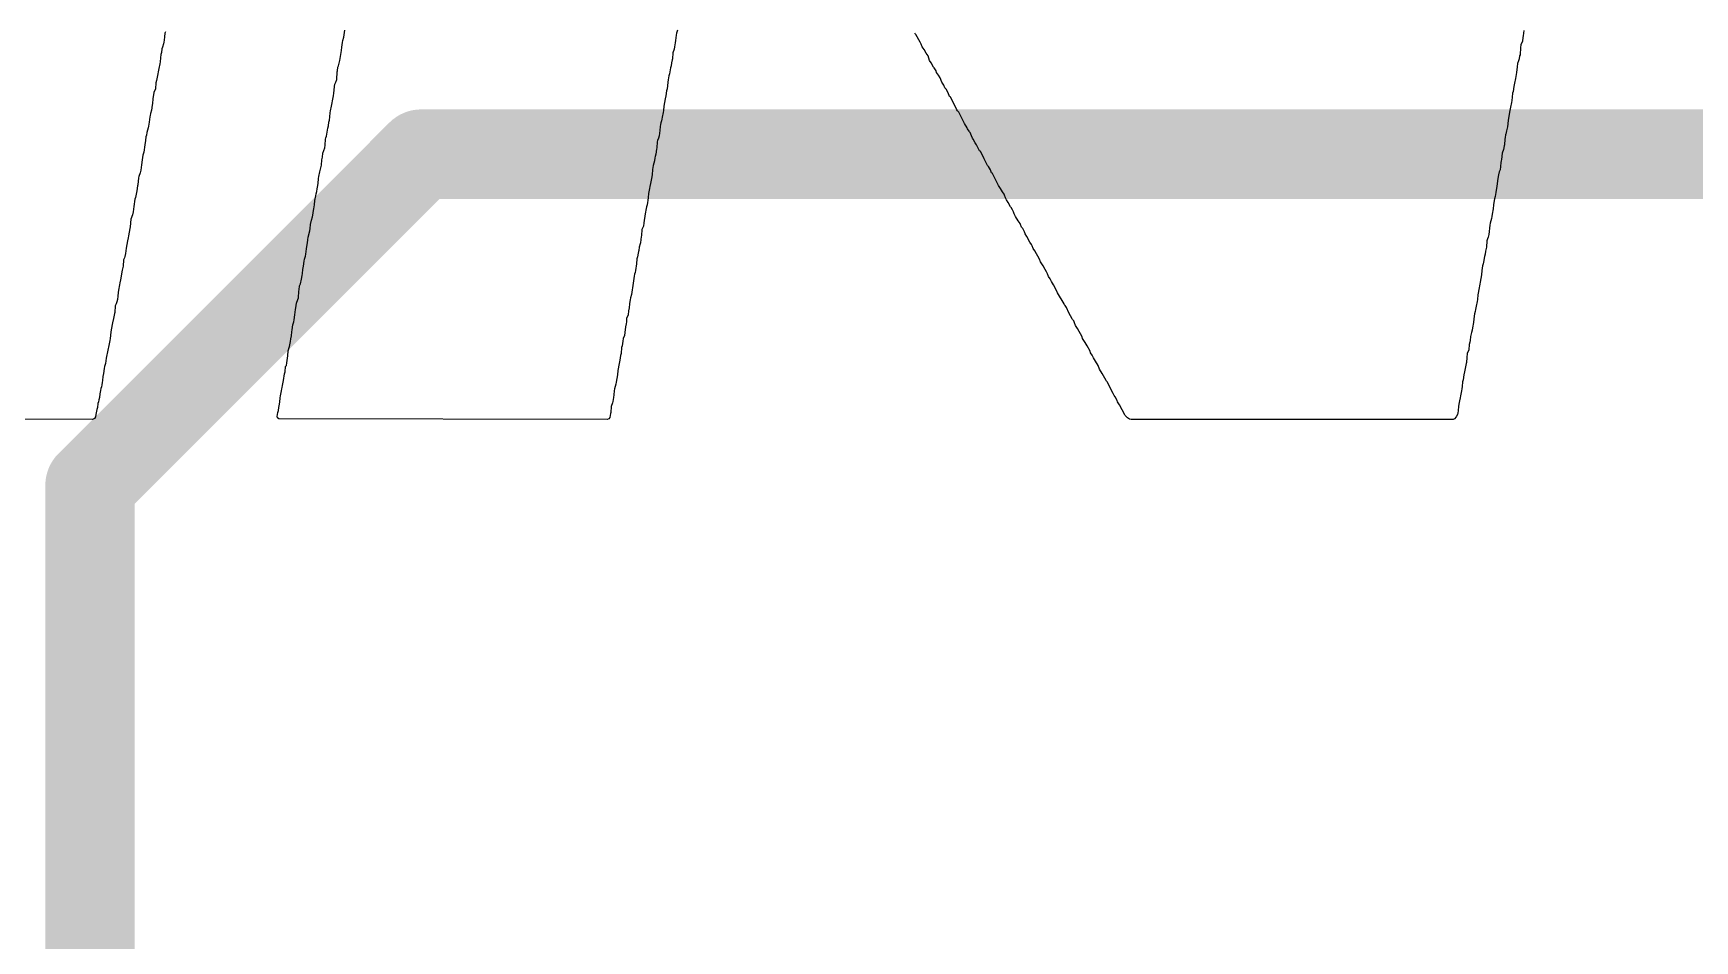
# Model space of a CAD drawing. Header units: inches. Extents: x 29 to 267, y 155 to 337.
# Drawn here: x 89.9 to 96.98, y 250.75 to 254.62 of the extents above; entities that cross this region are included whole.
import ezdxf

# ---------------------------------------------------------------- set-up
doc = ezdxf.new("R2010")
doc.units = ezdxf.units.IN
for name, color, linetype in [('Board Outline', 216, 'Continuous'), ('Top Layer', 1, 'Continuous'), ('Top Overlay', 2, 'Continuous')]:
    doc.layers.add(name, color=color, linetype=linetype)

msp = doc.modelspace()

# ---------------------------------------------------------------- linework, layer by layer
at = {"layer": 'Board Outline'}
msp.add_lwpolyline([(55.1445, 191.4906, 0.254, 0.254, -2.452185), (125.1447, 191.4906, 0.254, 0.254, 0)], format="xyseb", dxfattribs=at)
at = {"layer": 'Top Layer'}
for points in [[(90.1446, 252.6917, 0.381, 0.381, 0), (91.5544, 254.1016, 0.381, 0.381, 0)], [(91.5544, 254.1016, 0.381, 0.381, 0), (105.3657, 254.1016, 0.381, 0.381, 0)], [(90.1446, 244.7331, 0.381, 0.381, 0), (90.1446, 252.6917, 0.381, 0.381, 0)]]:
    msp.add_lwpolyline(points, format="xyseb", dxfattribs=at)
for points in [[(91.4592, 254.1016, 0.1905, 0.1905, 1), (91.6497, 254.1016, 0.1905, 0.1905, 1)], [(91.4592, 254.1016, 0.1905, 0.1905, 1), (91.6497, 254.1016, 0.1905, 0.1905, 1)], [(90.0493, 252.6917, 0.1905, 0.1905, 1), (90.2398, 252.6917, 0.1905, 0.1905, 1)], [(90.0493, 252.6917, 0.1905, 0.1905, 1), (90.2398, 252.6917, 0.1905, 0.1905, 1)]]:
    msp.add_lwpolyline(points, format="xyseb", close=True, dxfattribs=at)
at = {"layer": 'Top Overlay'}
for p, q in [((90.4585, 254.5785), (90.4568, 254.5717)), ((90.4602, 254.587), (90.4585, 254.5785)), ((90.4619, 254.6007), (90.4602, 254.587)), ((90.4636, 254.616), (90.4619, 254.6007)), ((90.4653, 254.6228), (90.4636, 254.616)), ((91.2165, 254.5564), (91.2199, 254.5768)), ((91.2199, 254.5768), (91.2216, 254.5853)), ((91.2216, 254.5853), (91.225, 254.599)), ((91.225, 254.599), (91.2301, 254.6296)), ((92.6355, 254.5751), (92.6338, 254.5581)), ((92.6372, 254.5853), (92.6355, 254.5751)), ((92.6406, 254.6075), (92.6372, 254.5853)), ((92.6423, 254.616), (92.6406, 254.6075)), ((92.6457, 254.6296), (92.6423, 254.616)), ((93.6584, 254.6134), (93.6567, 254.6168)), ((93.6609, 254.6109), (93.6584, 254.6134)), ((93.6796, 254.5785), (93.6609, 254.6109)), ((93.6831, 254.57), (93.6796, 254.5785)), ((96.2441, 254.5828), (96.2373, 254.5674)), ((96.2458, 254.5981), (96.2441, 254.5828)), ((96.2475, 254.6049), (96.2458, 254.5981)), ((96.2501, 254.6279), (96.2475, 254.6049)), ((90.4449, 254.5121), (90.4432, 254.4951)), ((90.4466, 254.5257), (90.4449, 254.5121)), ((90.4483, 254.5342), (90.4466, 254.5257)), ((90.4508, 254.5504), (90.4483, 254.5342)), ((90.4525, 254.5572), (90.4508, 254.5504)), ((90.4568, 254.5717), (90.4525, 254.5572)), ((91.2088, 254.501), (91.2114, 254.5172)), ((91.2114, 254.5172), (91.2131, 254.5257)), ((91.2131, 254.5257), (91.2148, 254.5427)), ((91.2148, 254.5427), (91.2165, 254.5564)), ((92.6227, 254.5027), (92.621, 254.4908)), ((92.6244, 254.5078), (92.6227, 254.5027)), ((92.6261, 254.5334), (92.6244, 254.5078)), ((92.632, 254.5479), (92.6261, 254.5334)), ((92.6338, 254.5581), (92.632, 254.5479)), ((93.6873, 254.5589), (93.6831, 254.57)), ((93.6958, 254.547), (93.6873, 254.5589)), ((93.7043, 254.5317), (93.6958, 254.547)), ((93.7129, 254.5198), (93.7043, 254.5317)), ((93.7197, 254.501), (93.7129, 254.5198)), ((96.2297, 254.507), (96.2271, 254.4993)), ((96.2322, 254.5198), (96.2297, 254.507)), ((96.2339, 254.5249), (96.2322, 254.5198)), ((96.2356, 254.5555), (96.2339, 254.5249)), ((96.2373, 254.5674), (96.2356, 254.5555)), ((90.4329, 254.444), (90.4295, 254.4218)), ((90.4346, 254.4525), (90.4329, 254.444)), ((90.438, 254.4661), (90.4346, 254.4525)), ((90.4415, 254.4865), (90.438, 254.4661)), ((90.4432, 254.4951), (90.4415, 254.4865)), ((91.1952, 254.4192), (91.1969, 254.4516)), ((91.1969, 254.4516), (91.1986, 254.4567)), ((91.1986, 254.4567), (91.2003, 254.4721)), ((91.2003, 254.4721), (91.202, 254.4772)), ((91.202, 254.4772), (91.2071, 254.4942)), ((91.2071, 254.4942), (91.2088, 254.501)), ((92.6091, 254.4346), (92.6065, 254.4184)), ((92.6116, 254.444), (92.6091, 254.4346)), ((92.6133, 254.4525), (92.6116, 254.444)), ((92.6159, 254.4687), (92.6133, 254.4525)), ((92.6193, 254.4772), (92.6159, 254.4687)), ((92.621, 254.4908), (92.6193, 254.4772)), ((93.7265, 254.4908), (93.7197, 254.501)), ((93.7367, 254.4721), (93.7265, 254.4908)), ((93.7384, 254.4687), (93.7367, 254.4721)), ((93.7469, 254.4567), (93.7384, 254.4687)), ((93.7486, 254.4499), (93.7469, 254.4567)), ((93.7572, 254.438), (93.7486, 254.4499)), ((93.764, 254.4261), (93.7572, 254.438)), ((96.2194, 254.4491), (96.2143, 254.4235)), ((96.2211, 254.4729), (96.2194, 254.4491)), ((96.2237, 254.4874), (96.2211, 254.4729)), ((96.2271, 254.4993), (96.2237, 254.4874)), ((90.4168, 254.3647), (90.4125, 254.3366)), ((90.4236, 254.3801), (90.4168, 254.3647)), ((90.4253, 254.4056), (90.4236, 254.3801)), ((90.4278, 254.415), (90.4253, 254.4056)), ((90.4295, 254.4218), (90.4278, 254.415)), ((91.1807, 254.3503), (91.1824, 254.3605)), ((91.1824, 254.3605), (91.1841, 254.3741)), ((91.1841, 254.3741), (91.1859, 254.3894)), ((91.1859, 254.3894), (91.1876, 254.3997)), ((91.1876, 254.3997), (91.191, 254.4082)), ((91.191, 254.4082), (91.1952, 254.4192)), ((92.5997, 254.3707), (92.5963, 254.3503)), ((92.6014, 254.3792), (92.5997, 254.3707)), ((92.6031, 254.3928), (92.6014, 254.3792)), ((92.6048, 254.4082), (92.6031, 254.3928)), ((92.6065, 254.4184), (92.6048, 254.4082)), ((93.7716, 254.4082), (93.764, 254.4261)), ((93.7802, 254.3946), (93.7716, 254.4082)), ((93.7844, 254.3835), (93.7802, 254.3946)), ((93.7895, 254.3784), (93.7844, 254.3835)), ((93.798, 254.363), (93.7895, 254.3784)), ((93.8048, 254.3477), (93.798, 254.363)), ((96.2024, 254.3605), (96.2007, 254.3435)), ((96.2041, 254.369), (96.2024, 254.3605)), ((96.2075, 254.3894), (96.2041, 254.369)), ((96.2109, 254.4031), (96.2075, 254.3894)), ((96.2143, 254.4235), (96.2109, 254.4031)), ((90.4091, 254.3094), (90.4057, 254.2889)), ((90.4108, 254.3179), (90.4091, 254.3094)), ((90.4125, 254.3366), (90.4108, 254.3179)), ((91.1688, 254.2855), (91.1722, 254.306)), ((91.1722, 254.306), (91.1756, 254.3196)), ((91.1756, 254.3196), (91.1773, 254.3281)), ((91.1773, 254.3281), (91.1807, 254.3503)), ((92.5878, 254.306), (92.5861, 254.2872)), ((92.5929, 254.3366), (92.5878, 254.306)), ((92.5963, 254.3503), (92.5929, 254.3366)), ((93.8083, 254.3443), (93.8048, 254.3477)), ((93.827, 254.3085), (93.8083, 254.3443)), ((93.8355, 254.2898), (93.827, 254.3085)), ((93.8389, 254.2864), (93.8355, 254.2898)), ((96.1939, 254.3009), (96.1905, 254.2872)), ((96.1973, 254.3213), (96.1939, 254.3009)), ((96.199, 254.3298), (96.1973, 254.3213)), ((96.2007, 254.3435), (96.199, 254.3298)), ((90.3938, 254.2208), (90.3921, 254.214)), ((90.3963, 254.237), (90.3938, 254.2208)), ((90.3989, 254.26), (90.3963, 254.237)), ((90.4006, 254.2668), (90.3989, 254.26)), ((90.4023, 254.2753), (90.4006, 254.2668)), ((90.4057, 254.2889), (90.4023, 254.2753)), ((91.1569, 254.2123), (91.1594, 254.2217)), ((91.1594, 254.2217), (91.162, 254.2378)), ((91.162, 254.2378), (91.1637, 254.2464)), ((91.1637, 254.2464), (91.1654, 254.26)), ((91.1654, 254.26), (91.1671, 254.277)), ((91.1671, 254.277), (91.1688, 254.2855)), ((92.5724, 254.2191), (92.5707, 254.2021)), ((92.5741, 254.2276), (92.5724, 254.2191)), ((92.5758, 254.2344), (92.5741, 254.2276)), ((92.5775, 254.2429), (92.5758, 254.2344)), ((92.5792, 254.2498), (92.5775, 254.2429)), ((92.5809, 254.2583), (92.5792, 254.2498)), ((92.5844, 254.2787), (92.5809, 254.2583)), ((92.5861, 254.2872), (92.5844, 254.2787)), ((93.8406, 254.283), (93.8389, 254.2864)), ((93.844, 254.2796), (93.8406, 254.283)), ((93.8628, 254.2438), (93.844, 254.2796)), ((93.8679, 254.2319), (93.8628, 254.2438)), ((93.8798, 254.2131), (93.8679, 254.2319)), ((96.182, 254.231), (96.1803, 254.2174)), ((96.1837, 254.2464), (96.182, 254.231)), ((96.1905, 254.2872), (96.1837, 254.2464)), ((90.3801, 254.1595), (90.3784, 254.1407)), ((90.3827, 254.1757), (90.3801, 254.1595)), ((90.3844, 254.1825), (90.3827, 254.1757)), ((90.3861, 254.1944), (90.3844, 254.1825)), ((90.3921, 254.214), (90.3861, 254.1944)), ((91.1458, 254.1399), (91.1475, 254.1654)), ((91.1475, 254.1654), (91.1492, 254.1706)), ((91.1492, 254.1706), (91.1509, 254.1774)), ((91.1509, 254.1774), (91.1552, 254.2038)), ((91.1552, 254.2038), (91.1569, 254.2123)), ((92.5597, 254.1535), (92.5579, 254.128)), ((92.5614, 254.1603), (92.5597, 254.1535)), ((92.5656, 254.1697), (92.5614, 254.1603)), ((92.5682, 254.1791), (92.5656, 254.1697)), ((92.5707, 254.2021), (92.5682, 254.1791)), ((93.8815, 254.2097), (93.8798, 254.2131)), ((93.8883, 254.1995), (93.8815, 254.2097)), ((93.89, 254.1961), (93.8883, 254.1995)), ((93.8926, 254.1936), (93.89, 254.1961)), ((93.8977, 254.1799), (93.8926, 254.1936)), ((93.9019, 254.1689), (93.8977, 254.1799)), ((93.9054, 254.1654), (93.9019, 254.1689)), ((93.9139, 254.1501), (93.9054, 254.1654)), ((93.919, 254.1416), (93.9139, 254.1501)), ((96.1692, 254.1654), (96.1675, 254.1416)), ((96.1709, 254.1723), (96.1692, 254.1654)), ((96.1726, 254.1842), (96.1709, 254.1723)), ((96.1734, 254.1867), (96.1726, 254.1859)), ((96.1726, 254.1859), (96.1726, 254.1842)), ((96.1769, 254.2004), (96.1734, 254.1867)), ((96.1803, 254.2174), (96.1769, 254.2004)), ((90.3665, 254.0777), (90.3631, 254.0556)), ((90.3682, 254.0879), (90.3665, 254.0777)), ((90.3699, 254.0965), (90.3682, 254.0879)), ((90.3733, 254.1101), (90.3699, 254.0965)), ((90.3784, 254.1407), (90.3733, 254.1101)), ((91.1296, 254.0539), (91.1322, 254.0769)), ((91.1322, 254.0769), (91.1339, 254.0888)), ((91.1339, 254.0888), (91.1356, 254.1058)), ((91.1356, 254.1058), (91.1441, 254.128)), ((91.1441, 254.128), (91.1458, 254.1399)), ((92.5494, 254.0854), (92.5477, 254.0735)), ((92.5511, 254.0922), (92.5494, 254.0854)), ((92.5537, 254.1016), (92.5511, 254.0922)), ((92.5562, 254.1229), (92.5537, 254.1016)), ((92.5579, 254.128), (92.5562, 254.1229)), ((93.9326, 254.116), (93.919, 254.1416)), ((93.936, 254.1126), (93.9326, 254.116)), ((93.9445, 254.0973), (93.936, 254.1126)), ((93.9513, 254.082), (93.9445, 254.0973)), ((93.965, 254.0564), (93.9513, 254.082)), ((96.1556, 254.0786), (96.1539, 254.0735)), ((96.1573, 254.1058), (96.1556, 254.0786)), ((96.1641, 254.1212), (96.1573, 254.1058)), ((96.1658, 254.1365), (96.1641, 254.1212)), ((96.1675, 254.1416), (96.1658, 254.1365)), ((90.352, 254.007), (90.3503, 254.0002)), ((90.358, 254.0215), (90.352, 254.007)), ((90.3605, 254.0326), (90.358, 254.0215)), ((90.3631, 254.0556), (90.3605, 254.0326)), ((91.1177, 253.9977), (91.1194, 254.0062)), ((91.1194, 254.0062), (91.1228, 254.0266)), ((91.1228, 254.0266), (91.1296, 254.0539)), ((92.5375, 254.0138), (92.535, 253.9977)), ((92.5401, 254.0368), (92.5375, 254.0138)), ((92.5426, 254.053), (92.5401, 254.0368)), ((92.5477, 254.0735), (92.5426, 254.053)), ((93.9667, 254.053), (93.965, 254.0564)), ((93.9701, 254.0496), (93.9667, 254.053)), ((93.9786, 254.0343), (93.9701, 254.0496)), ((93.9837, 254.0224), (93.9786, 254.0343)), ((93.9871, 254.0189), (93.9837, 254.0224)), ((94.0076, 253.9798), (93.9871, 254.0189)), ((96.1419, 254.0138), (96.1394, 253.9977)), ((96.1453, 254.0258), (96.1419, 254.0138)), ((96.1487, 254.0343), (96.1453, 254.0258)), ((96.1505, 254.0496), (96.1487, 254.0343)), ((96.1522, 254.0666), (96.1505, 254.0496)), ((96.1539, 254.0735), (96.1522, 254.0666)), ((90.3435, 253.9457), (90.3375, 253.9176)), ((90.3469, 253.9661), (90.3435, 253.9457)), ((90.3486, 253.9713), (90.3469, 253.9661)), ((90.3503, 254.0002), (90.3486, 253.9713)), ((91.1075, 253.9329), (91.11, 253.9423)), ((91.11, 253.9423), (91.1118, 253.9542)), ((91.1118, 253.9542), (91.1135, 253.961)), ((91.1135, 253.961), (91.116, 253.9772)), ((91.116, 253.9772), (91.1177, 253.9977)), ((92.5264, 253.9551), (92.523, 253.9346)), ((92.5281, 253.9636), (92.5264, 253.9551)), ((92.5315, 253.9772), (92.5281, 253.9636)), ((92.535, 253.9977), (92.5315, 253.9772)), ((94.0127, 253.9678), (94.0076, 253.9798)), ((94.0212, 253.9559), (94.0127, 253.9678)), ((94.0297, 253.9406), (94.0212, 253.9559)), ((94.0365, 253.9304), (94.0297, 253.9406)), ((96.1309, 253.938), (96.1275, 253.921)), ((96.1326, 253.9483), (96.1309, 253.938)), ((96.1351, 253.9644), (96.1326, 253.9483)), ((96.1377, 253.9874), (96.1351, 253.9644)), ((96.1394, 253.9977), (96.1377, 253.9874)), ((90.3307, 253.8784), (90.3282, 253.8554)), ((90.3358, 253.9091), (90.3307, 253.8784)), ((90.3375, 253.9176), (90.3358, 253.9091)), ((91.0964, 253.8622), (91.0981, 253.869)), ((91.0981, 253.869), (91.0998, 253.8861)), ((91.0998, 253.8861), (91.1024, 253.904)), ((91.1024, 253.904), (91.1058, 253.9244)), ((91.1058, 253.9244), (91.1075, 253.9329)), ((92.5145, 253.8767), (92.5111, 253.8631)), ((92.5162, 253.8852), (92.5145, 253.8767)), ((92.5179, 253.8955), (92.5162, 253.8852)), ((92.5196, 253.904), (92.5179, 253.8955)), ((92.5213, 253.9176), (92.5196, 253.904)), ((92.523, 253.9346), (92.5213, 253.9176)), ((94.0382, 253.927), (94.0365, 253.9304)), ((94.0433, 253.915), (94.0382, 253.927)), ((94.0467, 253.9065), (94.0433, 253.915)), ((94.0535, 253.8963), (94.0467, 253.9065)), ((94.0638, 253.8776), (94.0535, 253.8963)), ((94.0663, 253.875), (94.0638, 253.8776)), ((94.0731, 253.8648), (94.0663, 253.875)), ((94.0765, 253.8563), (94.0731, 253.8648)), ((96.1189, 253.8682), (96.1155, 253.8461)), ((96.1206, 253.8852), (96.1189, 253.8682)), ((96.1223, 253.8955), (96.1206, 253.8852)), ((96.1249, 253.9116), (96.1223, 253.8955)), ((96.1275, 253.921), (96.1249, 253.9116)), ((90.318, 253.8248), (90.3154, 253.7915)), ((90.3256, 253.8426), (90.318, 253.8248)), ((90.3282, 253.8554), (90.3256, 253.8426)), ((91.0819, 253.7847), (91.0836, 253.8018)), ((91.0836, 253.8018), (91.0871, 253.8205)), ((91.0871, 253.8205), (91.0913, 253.835)), ((91.0913, 253.835), (91.093, 253.8418)), ((91.093, 253.8418), (91.0964, 253.8622)), ((92.5009, 253.7949), (92.4949, 253.7805)), ((92.5034, 253.8094), (92.5009, 253.7949)), ((92.5077, 253.8478), (92.5034, 253.8094)), ((92.5094, 253.8546), (92.5077, 253.8478)), ((92.5111, 253.8631), (92.5094, 253.8546)), ((94.0791, 253.8469), (94.0765, 253.8563)), ((94.0859, 253.8367), (94.0791, 253.8469)), ((94.0961, 253.8179), (94.0859, 253.8367)), ((94.1047, 253.806), (94.0961, 253.8179)), ((94.1064, 253.8026), (94.1047, 253.806)), ((94.1115, 253.7907), (94.1064, 253.8026)), ((96.1053, 253.7984), (96.1011, 253.76)), ((96.107, 253.8069), (96.1053, 253.7984)), ((96.1121, 253.8273), (96.107, 253.8069)), ((96.1138, 253.8358), (96.1121, 253.8273)), ((96.1155, 253.8461), (96.1138, 253.8358)), ((90.3035, 253.7319), (90.2984, 253.7013)), ((90.3069, 253.7456), (90.3035, 253.7319)), ((90.3086, 253.7541), (90.3069, 253.7456)), ((90.3137, 253.7847), (90.3086, 253.7541)), ((90.3154, 253.7915), (90.3137, 253.7847)), ((91.0683, 253.7081), (91.07, 253.7234)), ((91.07, 253.7234), (91.0717, 253.737)), ((91.0717, 253.737), (91.0734, 253.7473)), ((91.0734, 253.7473), (91.0802, 253.7745)), ((91.0802, 253.7745), (91.0819, 253.7847)), ((92.4881, 253.7243), (92.4864, 253.7191)), ((92.4898, 253.7379), (92.4881, 253.7243)), ((92.4915, 253.7498), (92.4898, 253.7379)), ((92.4932, 253.7549), (92.4915, 253.7498)), ((92.4949, 253.7805), (92.4932, 253.7549)), ((94.1166, 253.7856), (94.1115, 253.7907)), ((94.1242, 253.7711), (94.1166, 253.7856)), ((94.1268, 253.7617), (94.1242, 253.7711)), ((94.1336, 253.7515), (94.1268, 253.7617)), ((94.1464, 253.7268), (94.1336, 253.7515)), ((94.154, 253.7174), (94.1464, 253.7268)), ((96.0925, 253.7328), (96.0908, 253.7055)), ((96.0959, 253.7413), (96.0925, 253.7328)), ((96.0985, 253.7473), (96.0959, 253.7413)), ((96.1011, 253.76), (96.0985, 253.7473)), ((90.2907, 253.6595), (90.2873, 253.651)), ((90.2933, 253.6655), (90.2907, 253.6595)), ((90.2958, 253.6783), (90.2933, 253.6655)), ((90.2984, 253.7013), (90.2958, 253.6783)), ((91.0564, 253.6451), (91.0581, 253.6536)), ((91.0581, 253.6536), (91.0615, 253.6672)), ((91.0615, 253.6672), (91.0632, 253.6757)), ((91.0632, 253.6757), (91.0666, 253.6979)), ((91.0666, 253.6979), (91.0683, 253.7081)), ((92.4736, 253.6553), (92.4719, 253.6348)), ((92.4753, 253.6638), (92.4736, 253.6553)), ((92.4779, 253.68), (92.4753, 253.6638)), ((92.4796, 253.6868), (92.4779, 253.68)), ((92.4813, 253.6919), (92.4796, 253.6868)), ((92.483, 253.7055), (92.4813, 253.6919)), ((92.4864, 253.7191), (92.483, 253.7055)), ((94.1566, 253.7115), (94.154, 253.7174)), ((94.1609, 253.7004), (94.1566, 253.7115)), ((94.1677, 253.6902), (94.1609, 253.7004)), ((94.1873, 253.6536), (94.1677, 253.6902)), ((94.1915, 253.6425), (94.1873, 253.6536)), ((96.0823, 253.6663), (96.0781, 253.6416)), ((96.0857, 253.6749), (96.0823, 253.6663)), ((96.0874, 253.6885), (96.0857, 253.6749)), ((96.0891, 253.7004), (96.0874, 253.6885)), ((96.0908, 253.7055), (96.0891, 253.7004)), ((90.2813, 253.6076), (90.2745, 253.5667)), ((90.2839, 253.6186), (90.2813, 253.6076)), ((90.2856, 253.6238), (90.2839, 253.6186)), ((90.2873, 253.651), (90.2856, 253.6238)), ((91.0453, 253.5692), (91.0479, 253.5854)), ((91.0479, 253.5854), (91.0496, 253.5939)), ((91.0496, 253.5939), (91.0513, 253.611)), ((91.0513, 253.611), (91.053, 253.6246)), ((91.053, 253.6246), (91.0564, 253.6451)), ((92.4617, 253.582), (92.4566, 253.5514)), ((92.4634, 253.5905), (92.4617, 253.582)), ((92.4651, 253.5974), (92.4634, 253.5905)), ((92.4668, 253.6059), (92.4651, 253.5974)), ((92.4685, 253.6161), (92.4668, 253.6059)), ((92.4702, 253.6246), (92.4685, 253.6161)), ((92.4719, 253.6348), (92.4702, 253.6246)), ((94.2034, 253.6255), (94.1915, 253.6425)), ((94.2111, 253.611), (94.2034, 253.6255)), ((94.2179, 253.6008), (94.2111, 253.611)), ((94.2213, 253.5922), (94.2179, 253.6008)), ((94.2256, 253.5812), (94.2213, 253.5922)), ((96.0695, 253.5871), (96.0644, 253.5565)), ((96.0712, 253.6059), (96.0695, 253.5871)), ((96.0746, 253.6263), (96.0712, 253.6059)), ((96.0764, 253.6348), (96.0746, 253.6263)), ((96.0781, 253.6416), (96.0764, 253.6348)), ((90.2643, 253.5122), (90.2626, 253.4969)), ((90.266, 253.5224), (90.2643, 253.5122)), ((90.2694, 253.5445), (90.266, 253.5224)), ((90.2711, 253.5531), (90.2694, 253.5445)), ((90.2745, 253.5667), (90.2711, 253.5531)), ((91.0317, 253.4892), (91.0334, 253.5181)), ((91.0334, 253.5181), (91.0351, 253.5233)), ((91.0351, 253.5233), (91.0368, 253.5403)), ((91.0368, 253.5403), (91.0402, 253.5488)), ((91.0402, 253.5488), (91.0453, 253.5692)), ((92.4532, 253.5241), (92.4498, 253.5037)), ((92.4549, 253.5326), (92.4532, 253.5241)), ((92.4566, 253.5514), (92.4549, 253.5326)), ((94.2324, 253.571), (94.2256, 253.5812)), ((94.2392, 253.559), (94.2324, 253.571)), ((94.2477, 253.5454), (94.2392, 253.559)), ((94.2563, 253.5301), (94.2477, 253.5454)), ((94.2648, 253.5113), (94.2563, 253.5301)), ((94.2767, 253.4892), (94.2648, 253.5113)), ((96.0593, 253.5326), (96.0542, 253.502)), ((96.061, 253.5411), (96.0593, 253.5326)), ((96.0627, 253.548), (96.061, 253.5411)), ((96.0644, 253.5565), (96.0627, 253.548)), ((90.2515, 253.4551), (90.2498, 253.4279)), ((90.2558, 253.4645), (90.2515, 253.4551)), ((90.2592, 253.473), (90.2558, 253.4645)), ((90.2609, 253.4832), (90.2592, 253.473)), ((90.2626, 253.4969), (90.2609, 253.4832)), ((91.0198, 253.4398), (91.0215, 253.4466)), ((91.0215, 253.4466), (91.0232, 253.467)), ((91.0232, 253.467), (91.03, 253.4824)), ((91.03, 253.4824), (91.0317, 253.4892)), ((92.4396, 253.4475), (92.4379, 253.4338)), ((92.4413, 253.4645), (92.4396, 253.4475)), ((92.443, 253.4747), (92.4413, 253.4645)), ((92.4447, 253.4815), (92.443, 253.4747)), ((92.4464, 253.49), (92.4447, 253.4815)), ((92.4498, 253.5037), (92.4464, 253.49)), ((94.2801, 253.4858), (94.2767, 253.4892)), ((94.292, 253.4636), (94.2801, 253.4858)), ((94.2937, 253.4602), (94.292, 253.4636)), ((94.2971, 253.4568), (94.2937, 253.4602)), ((94.3022, 253.4483), (94.2971, 253.4568)), ((94.3125, 253.4262), (94.3022, 253.4483)), ((96.044, 253.4406), (96.0423, 253.4321)), ((96.0474, 253.4543), (96.044, 253.4406)), ((96.0508, 253.4747), (96.0474, 253.4543)), ((96.0525, 253.4832), (96.0508, 253.4747)), ((96.0542, 253.502), (96.0525, 253.4832)), ((90.2388, 253.3759), (90.2336, 253.3452)), ((90.2405, 253.3827), (90.2388, 253.3759)), ((90.2447, 253.4023), (90.2405, 253.3827)), ((90.2481, 253.4228), (90.2447, 253.4023)), ((90.2498, 253.4279), (90.2481, 253.4228)), ((91.0053, 253.3538), (91.0087, 253.3742)), ((91.0087, 253.3742), (91.0121, 253.3878)), ((91.0121, 253.3878), (91.0138, 253.3964)), ((91.0138, 253.3964), (91.0172, 253.4168)), ((91.0172, 253.4168), (91.0198, 253.4398)), ((92.4276, 253.3793), (92.4242, 253.3657)), ((92.4293, 253.3878), (92.4276, 253.3793)), ((92.4353, 253.4176), (92.4285, 253.4023)), ((92.4285, 253.4023), (92.4293, 253.3878)), ((92.4379, 253.4338), (92.4353, 253.4176)), ((94.3261, 253.4006), (94.3125, 253.4262)), ((94.3278, 253.3972), (94.3261, 253.4006)), ((94.3338, 253.3912), (94.3278, 253.3972)), ((94.3372, 253.3827), (94.3338, 253.3912)), ((94.3414, 253.3717), (94.3372, 253.3827)), ((94.3499, 253.3597), (94.3414, 253.3717)), ((96.0355, 253.3844), (96.0321, 253.3623)), ((96.0372, 253.3998), (96.0355, 253.3844)), ((96.0406, 253.4219), (96.0372, 253.3998)), ((96.0423, 253.4321), (96.0406, 253.4219)), ((90.2285, 253.3078), (90.2251, 253.2873)), ((90.2302, 253.3163), (90.2285, 253.3078)), ((90.2319, 253.3299), (90.2302, 253.3163)), ((90.2336, 253.3452), (90.2319, 253.3299)), ((90.9959, 253.2899), (90.9985, 253.3044)), ((90.9985, 253.3044), (91.0002, 253.3146)), ((91.0002, 253.3146), (91.0019, 253.3282)), ((91.0019, 253.3282), (91.0036, 253.3452)), ((91.0036, 253.3452), (91.0053, 253.3538)), ((92.4132, 253.3052), (92.4098, 253.2848)), ((92.4149, 253.3171), (92.4132, 253.3052)), ((92.42, 253.3291), (92.4149, 253.3171)), ((92.4217, 253.3427), (92.42, 253.3291)), ((92.4242, 253.3657), (92.4217, 253.3427)), ((94.3687, 253.324), (94.3499, 253.3597)), ((94.3704, 253.3171), (94.3687, 253.324)), ((94.3823, 253.3001), (94.3704, 253.3171)), ((94.3908, 253.2848), (94.3823, 253.3001)), ((96.0201, 253.301), (96.0176, 253.2916)), ((96.0218, 253.3078), (96.0201, 253.301)), ((96.0235, 253.3248), (96.0218, 253.3078)), ((96.0261, 253.3359), (96.0235, 253.3248)), ((96.0278, 253.3427), (96.0261, 253.3359)), ((96.0304, 253.3521), (96.0278, 253.3427)), ((96.0321, 253.3623), (96.0304, 253.3521)), ((90.2132, 253.2328), (90.2098, 253.2107)), ((90.22, 253.2669), (90.2132, 253.2328)), ((90.2251, 253.2873), (90.22, 253.2669)), ((90.9823, 253.2132), (90.9848, 253.2328)), ((90.9848, 253.2328), (90.9865, 253.243)), ((90.9865, 253.243), (90.9883, 253.2635)), ((90.9883, 253.2635), (90.9942, 253.2831)), ((90.9942, 253.2831), (90.9959, 253.2899)), ((92.4038, 253.2447), (92.4004, 253.2243)), ((92.4055, 253.2533), (92.4038, 253.2447)), ((92.408, 253.278), (92.4055, 253.2533)), ((92.4098, 253.2848), (92.408, 253.278)), ((94.4027, 253.2626), (94.3908, 253.2848)), ((94.4045, 253.2558), (94.4027, 253.2626)), ((94.4113, 253.2456), (94.4045, 253.2558)), ((94.4181, 253.2337), (94.4113, 253.2456)), ((94.4266, 253.22), (94.4181, 253.2337)), ((96.0074, 253.2354), (96.0057, 253.2149)), ((96.0091, 253.2524), (96.0074, 253.2354)), ((96.0159, 253.2677), (96.0091, 253.2524)), ((96.0176, 253.2916), (96.0159, 253.2677)), ((90.2013, 253.1681), (90.1996, 253.1545)), ((90.2047, 253.1885), (90.2013, 253.1681)), ((90.2064, 253.1971), (90.2047, 253.1885)), ((90.2098, 253.2107), (90.2064, 253.1971)), ((90.9678, 253.1374), (90.9721, 253.1655)), ((90.9721, 253.1655), (90.9755, 253.1741)), ((90.9755, 253.1741), (90.9772, 253.1979)), ((90.9772, 253.1979), (90.9806, 253.2013)), ((90.9806, 253.2013), (90.9823, 253.2132)), ((92.3902, 253.1613), (92.3851, 253.1306)), ((92.3919, 253.18), (92.3902, 253.1613)), ((92.397, 253.2107), (92.3919, 253.18)), ((92.4004, 253.2243), (92.397, 253.2107)), ((94.4368, 253.2013), (94.4266, 253.22)), ((94.4436, 253.186), (94.4368, 253.2013)), ((94.4539, 253.1672), (94.4436, 253.186)), ((94.4607, 253.157), (94.4539, 253.1672)), ((95.9946, 253.1613), (95.9912, 253.1408)), ((95.998, 253.1749), (95.9946, 253.1613)), ((96.0014, 253.1953), (95.998, 253.1749)), ((96.004, 253.2098), (96.0014, 253.1953)), ((96.0057, 253.2149), (96.004, 253.2098)), ((90.1893, 253.0948), (90.1859, 253.0812)), ((90.1911, 253.1034), (90.1893, 253.0948)), ((90.1928, 253.1102), (90.1911, 253.1034)), ((90.1945, 253.1187), (90.1928, 253.1102)), ((90.1962, 253.1289), (90.1945, 253.1187)), ((90.1979, 253.1374), (90.1962, 253.1289)), ((90.1996, 253.1545), (90.1979, 253.1374)), ((90.9559, 253.0727), (90.9593, 253.0931)), ((90.9593, 253.0931), (90.961, 253.1017)), ((90.961, 253.1017), (90.9627, 253.1085)), ((90.9627, 253.1085), (90.9644, 253.117)), ((90.9644, 253.117), (90.9678, 253.1374)), ((92.3765, 253.0931), (92.3748, 253.0761)), ((92.3782, 253.1017), (92.3765, 253.0931)), ((92.3808, 253.1127), (92.3782, 253.1017)), ((92.3833, 253.1221), (92.3808, 253.1127)), ((92.3851, 253.1306), (92.3833, 253.1221)), ((94.4709, 253.1383), (94.4607, 253.157)), ((94.4726, 253.1349), (94.4709, 253.1383)), ((94.476, 253.1315), (94.4726, 253.1349)), ((94.4828, 253.1195), (94.476, 253.1315)), ((94.4913, 253.1008), (94.4828, 253.1195)), ((94.5015, 253.0821), (94.4913, 253.1008)), ((95.9844, 253.0931), (95.981, 253.0727)), ((95.9861, 253.1017), (95.9844, 253.0931)), ((95.9878, 253.1119), (95.9861, 253.1017)), ((95.9895, 253.1323), (95.9878, 253.1119)), ((95.9912, 253.1408), (95.9895, 253.1323)), ((90.1757, 253.0233), (90.1732, 253.0139)), ((90.1783, 253.0395), (90.1757, 253.0233)), ((90.18, 253.0463), (90.1783, 253.0395)), ((90.1825, 253.0557), (90.18, 253.0463)), ((90.1842, 253.0659), (90.1825, 253.0557)), ((90.1859, 253.0812), (90.1842, 253.0659)), ((90.9465, 253.0105), (90.9482, 253.0225)), ((90.9482, 253.0225), (90.9499, 253.0293)), ((90.9499, 253.0293), (90.9525, 253.0454)), ((90.9525, 253.0454), (90.9542, 253.0642)), ((90.9542, 253.0642), (90.9559, 253.0727)), ((92.3638, 253.0276), (92.3621, 253.002)), ((92.3697, 253.042), (92.3638, 253.0276)), ((92.3714, 253.0489), (92.3697, 253.042)), ((92.3731, 253.0659), (92.3714, 253.0489)), ((92.3748, 253.0761), (92.3731, 253.0659)), ((94.505, 253.0736), (94.5015, 253.0821)), ((94.5101, 253.0684), (94.505, 253.0736)), ((94.5186, 253.0531), (94.5101, 253.0684)), ((94.5203, 253.0463), (94.5186, 253.0531)), ((94.5288, 253.0344), (94.5203, 253.0463)), ((94.5509, 252.9918), (94.5288, 253.0344)), ((95.9724, 253.0284), (95.9707, 253.008)), ((95.975, 253.0446), (95.9724, 253.0284)), ((95.9767, 253.0514), (95.975, 253.0446)), ((95.9784, 253.0633), (95.9767, 253.0514)), ((95.981, 253.0727), (95.9784, 253.0633)), ((90.1553, 252.9722), (88.7857, 252.9739)), ((90.1638, 252.9756), (90.1553, 252.9722)), ((90.1672, 252.9824), (90.1638, 252.9756)), ((90.1698, 252.9935), (90.1672, 252.9824)), ((90.1732, 253.0139), (90.1698, 252.9935)), ((90.9414, 252.985), (90.944, 253.0012)), ((90.9431, 252.9782), (90.9414, 252.985)), ((90.9491, 252.9739), (90.9431, 252.9782)), ((90.944, 253.0012), (90.9465, 253.0105)), ((92.3459, 252.9722), (90.9491, 252.9739)), ((92.3535, 252.9748), (92.3459, 252.9722)), ((92.3578, 252.9807), (92.3535, 252.9748)), ((92.3604, 252.9969), (92.3578, 252.9807)), ((92.3621, 253.002), (92.3604, 252.9969)), ((94.5526, 252.9884), (94.5509, 252.9918)), ((94.562, 252.979), (94.5526, 252.9884)), ((94.5714, 252.9731), (94.562, 252.979)), ((94.5782, 252.9713), (94.5714, 252.9731)), ((95.9486, 252.9722), (94.5782, 252.9713)), ((95.9554, 252.9739), (95.9486, 252.9722)), ((95.9622, 252.9824), (95.9554, 252.9739)), ((95.9673, 252.9926), (95.9622, 252.9824)), ((95.969, 252.9995), (95.9673, 252.9926)), ((95.9707, 253.008), (95.969, 252.9995))]:
    msp.add_line(p, q, dxfattribs=at)

doc.saveas('drawing.dxf')
